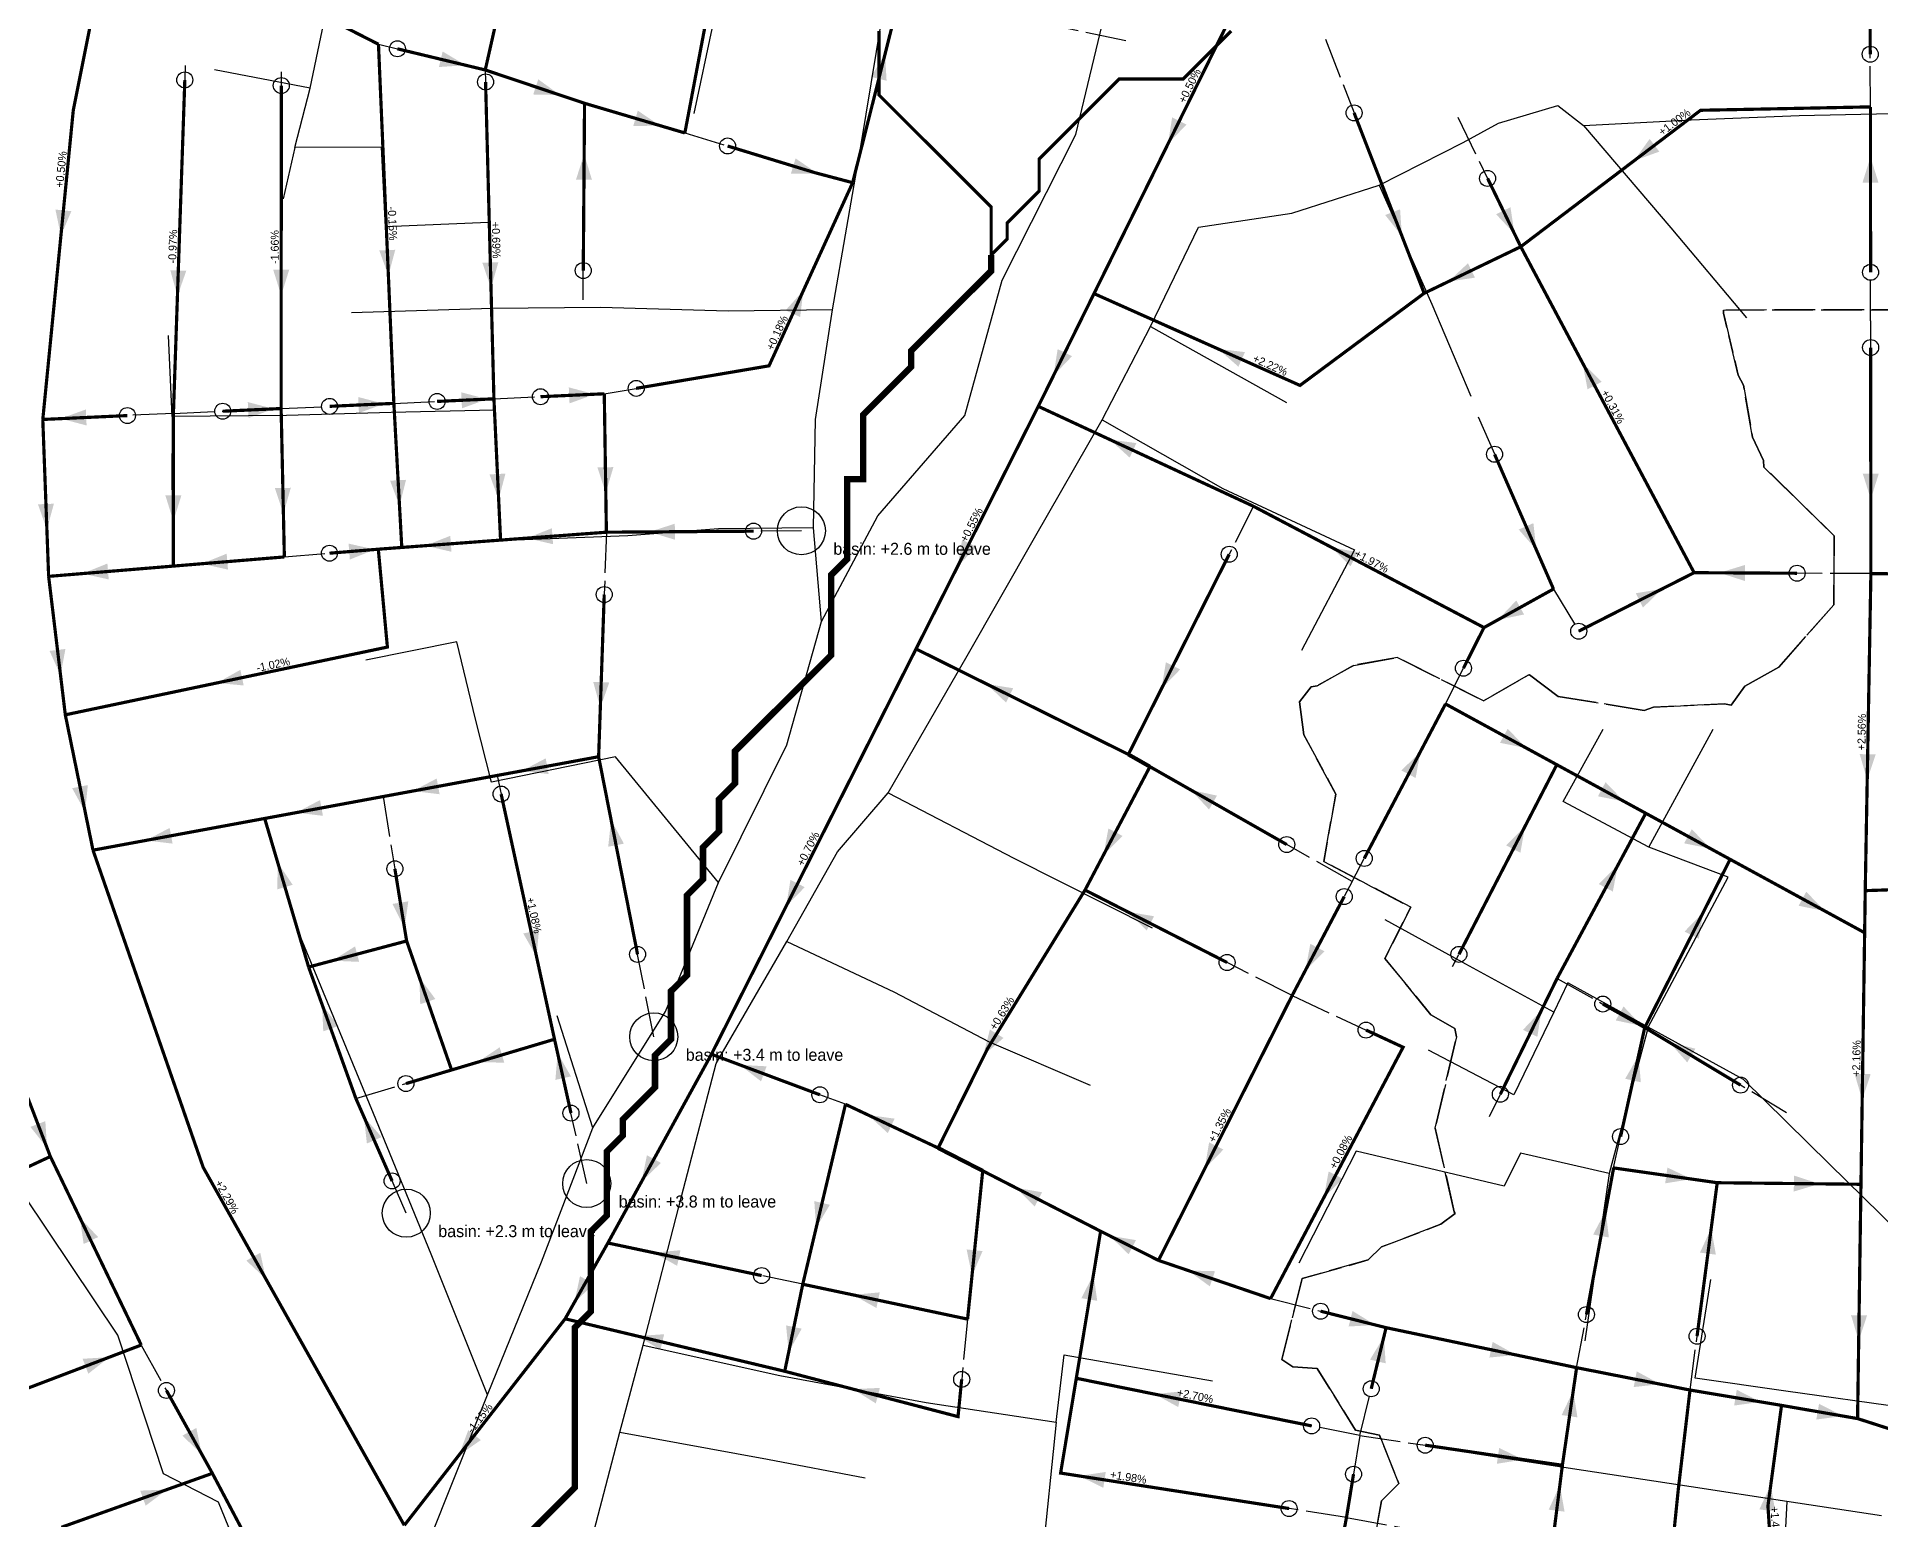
# Model space of a CAD drawing. Header units: metres. Extents: x 442821 to 452274, y 2561971 to 2571293.
# Drawn here: x 450241.4 to 450702.2, y 2568508.9 to 2568879.5 of the extents above; entities that cross this region are included whole.
import ezdxf
from ezdxf.enums import TextEntityAlignment as Align

# ---------------------------------------------------------------- set-up
doc = ezdxf.new("R2010")
doc.units = ezdxf.units.M
doc.header["$LTSCALE"] = 8
doc.linetypes.add('DASHDOT', pattern=[3.556, 2.54, -0.508, 0, -0.508])
doc.linetypes.add('DASHED', pattern=[1.524, 1.27, -0.254])
for name, color, linetype in [('A_ARROWS', 7, 'Continuous'), ('A_BASINS', 1, 'Continuous'), ('A_BUILT_2006', 252, 'Continuous'), ('A_CATCHMENTS', 7, 'Continuous'), ('A_DROPPED', 1, 'Continuous'), ('A_GRADIENT', 8, 'Continuous'), ('A_HEAD_GAP', 8, 'Continuous'), ('A_HEADS', 8, 'Continuous'), ('A_STREAMS', 5, 'Continuous')]:
    doc.layers.add(name, color=color, linetype=linetype)

msp = doc.modelspace()

# ---------------------------------------------------------------- linework, layer by layer
at = {"layer": 'A_ARROWS', "color": 1}
for points in [[(450348.63, 2568872.41), (450341.94, 2568871.96), (450342.87, 2568875.85)], [(450453.45, 2568875.23), (450453.83, 2568868.54), (450449.95, 2568869.52)], [(450372.2, 2568864.96), (450365.5, 2568865.1), (450366.77, 2568868.89)], [(450397.22, 2568857.31), (450390.51, 2568857.21), (450391.65, 2568861.05)], [(450524.16, 2568852.74), (450525.2, 2568859.36), (450528.79, 2568857.59)], [(450640.66, 2568848.53), (450644.55, 2568853.99), (450646.97, 2568850.81)], [(450378.24, 2568850.17), (450380.19, 2568843.76), (450376.19, 2568843.79)], [(450436.61, 2568845.34), (450429.91, 2568845.3), (450431.08, 2568849.12)], [(450699.75, 2568849.45), (450701.75, 2568843.06), (450697.75, 2568843.05)], [(450247.46, 2568829.76), (450246.09, 2568836.32), (450250.07, 2568835.93)], [(450582.63, 2568829.71), (450578.45, 2568834.96), (450582.18, 2568836.4)], [(450610.77, 2568830.28), (450606.17, 2568835.16), (450609.77, 2568836.91)], [(450329.31, 2568819.79), (450327.04, 2568826.1), (450331.03, 2568826.27)], [(450276.58, 2568814.7), (450274.8, 2568821.17), (450278.8, 2568821.03)], [(450302.52, 2568814.88), (450300.52, 2568821.28), (450304.52, 2568821.28)], [(450354.96, 2568816.7), (450352.79, 2568823.05), (450356.79, 2568823.15)], [(450594.25, 2568818.32), (450599.14, 2568822.9), (450600.88, 2568819.3)], [(450433.06, 2568816.12), (450432.22, 2568809.47), (450428.58, 2568811.13)], [(450495.55, 2568794.82), (450496.59, 2568801.44), (450500.18, 2568799.67)], [(450536.74, 2568801.47), (450543.4, 2568800.69), (450541.77, 2568797.03)], [(450627.79, 2568797.97), (450632.56, 2568793.26), (450629.03, 2568791.38)], [(450300.66, 2568786.49), (450294.36, 2568784.2), (450294.17, 2568788.2)], [(450328.25, 2568787.76), (450321.95, 2568785.47), (450321.77, 2568789.46)], [(450354.01, 2568788.93), (450347.7, 2568786.64), (450347.52, 2568790.64)], [(450380.89, 2568790.16), (450374.59, 2568787.87), (450374.4, 2568791.87)], [(450247.39, 2568784.06), (450253.7, 2568786.35), (450253.88, 2568782.35)], [(450509.63, 2568778.82), (450516.28, 2568777.94), (450514.59, 2568774.31)], [(450356.87, 2568763.82), (450354.58, 2568770.12), (450358.57, 2568770.31)], [(450383.65, 2568765.5), (450381.55, 2568771.87), (450385.55, 2568771.93)], [(450275.57, 2568758.45), (450273.57, 2568764.85), (450277.57, 2568764.85)], [(450303.07, 2568760.32), (450300.93, 2568766.67), (450304.93, 2568766.76)], [(450332.09, 2568762.26), (450329.74, 2568768.54), (450333.73, 2568768.76)], [(450243.95, 2568756.31), (450241.72, 2568762.64), (450245.71, 2568762.78)], [(450363.94, 2568754.18), (450370.17, 2568756.65), (450370.47, 2568752.66)], [(450394.51, 2568755.73), (450400.9, 2568757.78), (450400.93, 2568753.78)], [(450616.23, 2568751.27), (450611.83, 2568756.33), (450615.5, 2568757.93)], [(450325.9, 2568751.34), (450319.68, 2568748.82), (450319.36, 2568752.81)], [(450338.55, 2568752.29), (450344.78, 2568754.76), (450345.08, 2568750.77)], [(450471.62, 2568747.17), (450472.71, 2568753.78), (450476.28, 2568751.98)], [(450565.03, 2568751.88), (450571.62, 2568750.67), (450569.76, 2568747.13)], [(450252.87, 2568745.32), (450259.08, 2568747.83), (450259.41, 2568743.85)], [(450282.67, 2568747.77), (450288.89, 2568750.29), (450289.22, 2568746.31)], [(450661.97, 2568745.51), (450668.38, 2568747.47), (450668.35, 2568743.47)], [(450647.7, 2568741.5), (450642.89, 2568736.82), (450641.08, 2568740.39)], [(450606.6, 2568733.74), (450611.22, 2568738.59), (450613.16, 2568735.09)], [(450247.37, 2568719.88), (450244.62, 2568725.99), (450248.59, 2568726.47)], [(450522.55, 2568716.54), (450523.64, 2568723.16), (450527.22, 2568721.36)], [(450286.47, 2568717.98), (450292.32, 2568721.25), (450293.14, 2568717.34)], [(450382.29, 2568711.75), (450380.51, 2568718.22), (450384.51, 2568718.08)], [(450478.84, 2568717.71), (450485.46, 2568716.65), (450483.68, 2568713.07)], [(450362.7, 2568695.99), (450368.63, 2568699.12), (450369.36, 2568695.19)], [(450253.51, 2568685.77), (450250.27, 2568691.65), (450254.19, 2568692.45)], [(450335.45, 2568690.95), (450341.38, 2568694.08), (450342.11, 2568690.15)], [(450529.86, 2568691.23), (450536.41, 2568689.8), (450534.43, 2568686.33)], [(450306.3, 2568685.56), (450312.23, 2568688.69), (450312.95, 2568684.75)], [(450268.71, 2568678.6), (450274.64, 2568681.73), (450275.37, 2568677.8)], [(450384.98, 2568683.69), (450388.18, 2568677.79), (450384.25, 2568677.02)], [(450508.06, 2568674.99), (450509.27, 2568681.59), (450512.81, 2568679.72)], [(450301.65, 2568673.07), (450305.38, 2568667.5), (450301.55, 2568666.37)], [(450428.71, 2568662.1), (450429.81, 2568668.72), (450433.38, 2568666.92)], [(450333.34, 2568656.73), (450330.34, 2568662.73), (450334.29, 2568663.37)], [(450514.07, 2568660.77), (450520.68, 2568659.64), (450518.86, 2568656.08)], [(450366.35, 2568649.5), (450363.03, 2568655.33), (450366.94, 2568656.18)], [(450315.31, 2568648.53), (450320.98, 2568652.11), (450322, 2568648.24)], [(450558.53, 2568646.15), (450559.74, 2568652.75), (450563.28, 2568650.89)], [(450337.05, 2568644.34), (450341.05, 2568638.95), (450337.27, 2568637.64)], [(450312.74, 2568637.57), (450316.79, 2568632.22), (450313.03, 2568630.87)], [(450478, 2568624.81), (450479.65, 2568631.31), (450483.06, 2568629.22)], [(450351.57, 2568623.14), (450357.13, 2568626.89), (450358.27, 2568623.05)], [(450371.61, 2568625.41), (450374.95, 2568619.6), (450371.05, 2568618.73)], [(450417.15, 2568622.49), (450423.85, 2568622.12), (450422.45, 2568618.37)], [(450244, 2568601.72), (450239.84, 2568606.98), (450243.57, 2568608.41)], [(450323.2, 2568609.49), (450327.61, 2568604.43), (450323.94, 2568602.82)], [(450449.2, 2568609.96), (450455.84, 2568609.04), (450454.14, 2568605.42)], [(450392.6, 2568593.32), (450393.93, 2568599.89), (450397.43, 2568597.97)], [(450533.34, 2568596.5), (450534.44, 2568603.12), (450538.01, 2568601.31)], [(450563.1, 2568589.26), (450564.32, 2568595.85), (450567.85, 2568593.99)], [(450486.09, 2568591.77), (450492.7, 2568590.64), (450490.87, 2568587.08)], [(450436.23, 2568581.74), (450435.76, 2568588.43), (450439.65, 2568587.5)], [(450252.17, 2568584.32), (450256.75, 2568579.43), (450253.15, 2568577.69)], [(450395.63, 2568575.52), (450402.31, 2568576.15), (450401.48, 2568572.24)], [(450475.18, 2568569.77), (450473.84, 2568576.34), (450477.82, 2568575.93)], [(450509.54, 2568579.78), (450516.15, 2568578.68), (450514.35, 2568575.11)], [(450298.69, 2568568.95), (450293.81, 2568573.55), (450297.3, 2568575.51)], [(450529.21, 2568571.07), (450535.91, 2568570.9), (450534.62, 2568567.11)], [(450375.8, 2568563.09), (450377.2, 2568569.65), (450380.68, 2568567.69)], [(450505.55, 2568570.13), (450506.48, 2568563.49), (450502.53, 2568564.15)], [(450445.45, 2568564.98), (450452.12, 2568565.61), (450451.29, 2568561.7)], [(450429.36, 2568550.67), (450428.71, 2568557.34), (450432.62, 2568556.53)], [(450391.55, 2568554.68), (450398.24, 2568555.14), (450397.31, 2568551.25)], [(450259.58, 2568549.41), (450254.31, 2568545.27), (450252.89, 2568549)], [(450445.45, 2568541.41), (450452.15, 2568541.72), (450451.14, 2568537.85)], [(450520.86, 2568540.16), (450527.53, 2568540.85), (450526.73, 2568536.93)], [(450282.67, 2568525.15), (450277.81, 2568529.78), (450281.31, 2568531.71)], [(450346.91, 2568524.86), (450349.27, 2568531.14), (450352.42, 2568528.68)], [(450501.98, 2568519.71), (450508.61, 2568520.7), (450508, 2568516.75)], [(450273.99, 2568516.31), (450268.64, 2568512.27), (450267.29, 2568516.04)]]:
    msp.add_solid(points, dxfattribs=at)
at = {"layer": 'A_ARROWS', "color": 2}
for points in [[(450699.83, 2568763.92), (450697.82, 2568770.31), (450701.82, 2568770.32)], [(450613.73, 2568701.69), (450607.16, 2568703), (450609.07, 2568706.51)], [(450587.27, 2568700.81), (450586.06, 2568694.22), (450582.52, 2568696.08)], [(450698.93, 2568693.74), (450697.05, 2568700.18), (450701.05, 2568700.11)], [(450638.2, 2568688.33), (450631.63, 2568689.64), (450633.54, 2568693.15)], [(450613.4, 2568682.12), (450612.25, 2568675.51), (450608.69, 2568677.35)], [(450659.75, 2568676.56), (450653.17, 2568677.87), (450655.09, 2568681.39)], [(450636.61, 2568672.4), (450635.35, 2568665.82), (450631.82, 2568667.71)], [(450688.36, 2568660.94), (450681.78, 2568662.26), (450683.7, 2568665.77)], [(450657.95, 2568660.62), (450656.84, 2568654.01), (450653.27, 2568655.82)], [(450617.51, 2568636.12), (450616.49, 2568629.5), (450612.9, 2568631.25)], [(450642.63, 2568632.22), (450636.07, 2568633.6), (450638.03, 2568637.09)], [(450649.49, 2568628.12), (450656, 2568626.54), (450653.94, 2568623.11)], [(450641.78, 2568624.82), (450642.35, 2568618.14), (450638.44, 2568619.01)], [(450697.68, 2568613.78), (450695.78, 2568620.21), (450699.78, 2568620.16)], [(450655.04, 2568593.94), (450648.43, 2568592.86), (450648.99, 2568596.82)], [(450687, 2568592.74), (450680.58, 2568590.81), (450680.62, 2568594.81)], [(450633.56, 2568585.99), (450634.36, 2568579.33), (450630.43, 2568580.06)], [(450659.95, 2568581.64), (450661.1, 2568575.03), (450657.13, 2568575.55)], [(450576.01, 2568557.45), (450569.32, 2568557.07), (450570.29, 2568560.95)], [(450696.8, 2568553.48), (450694.9, 2568559.91), (450698.9, 2568559.85)], [(450578.14, 2568554.55), (450578.57, 2568547.86), (450574.68, 2568548.8)], [(450611.17, 2568549.96), (450604.49, 2568549.31), (450605.31, 2568553.23)], [(450647.23, 2568542.65), (450640.56, 2568541.93), (450641.33, 2568545.85)], [(450625.45, 2568540.98), (450626.51, 2568534.35), (450622.55, 2568534.93)], [(450672.31, 2568538.22), (450665.67, 2568537.31), (450666.33, 2568541.25)], [(450692.86, 2568534.69), (450686.21, 2568533.81), (450686.9, 2568537.75)], [(450612.98, 2568523.8), (450606.36, 2568522.75), (450606.94, 2568526.71)], [(450622.11, 2568517.38), (450623.29, 2568510.78), (450619.32, 2568511.28)], [(450674.82, 2568517.43), (450675.95, 2568510.82), (450671.98, 2568511.36)]]:
    msp.add_solid(points, dxfattribs=at)
at = {"layer": 'A_BASINS', "color": 1}
for centre in [(450432.53, 2568756.01), (450395.64, 2568629.5), (450378.87, 2568592.82), (450333.78, 2568585.41)]:
    msp.add_circle(centre, 6, dxfattribs=at)
at = {"layer": 'A_BUILT_2006', "color": 252}
for points in [[(450309.76, 2568866.72), (450317.74, 2568905)], [(450447.5, 2568852.59), (450453.78, 2568891.06)], [(450501.11, 2568855.07), (450508.75, 2568886.68)], [(450410.44, 2568882.66), (450405.68, 2568860.34)], [(450309.76, 2568866.72), (450285.87, 2568871.26)], [(450305.94, 2568851.87), (450309.76, 2568866.72)], [(450606.75, 2568857.9), (450621.61, 2568862.36), (450628.05, 2568857.36)], [(450597.91, 2568853.13), (450606.75, 2568857.9)], [(450628.05, 2568857.36), (450654.93, 2568858.74)], [(450628.05, 2568857.36), (450649.81, 2568831.78)], [(450654.93, 2568858.74), (450681.92, 2568859.88)], [(450681.92, 2568859.88), (450705.11, 2568860.34)], [(450440.35, 2568811.24), (450447.5, 2568852.59)], [(450482.69, 2568818.71), (450501.11, 2568855.07)], [(450576.97, 2568842.45), (450597.91, 2568853.13)], [(450305.94, 2568851.87), (450303.05, 2568839.02)], [(450327.59, 2568851.89), (450305.94, 2568851.87)], [(450328.58, 2568832.02), (450327.59, 2568851.89)], [(450555.12, 2568835.39), (450576.97, 2568842.45)], [(450576.97, 2568842.45), (450590.11, 2568812.65)], [(450531.83, 2568831.96), (450555.12, 2568835.39)], [(450354.36, 2568833.07), (450328.58, 2568832.02)], [(450355.29, 2568811.59), (450354.36, 2568833.07)], [(450519.82, 2568807.09), (450531.83, 2568831.96)], [(450649.81, 2568831.78), (450668.79, 2568809.24)], [(450473.4, 2568784.82), (450482.69, 2568818.71)], [(450355.29, 2568811.59), (450320.09, 2568810.54)], [(450382.29, 2568811.86), (450355.29, 2568811.59)], [(450355.29, 2568811.59), (450355.74, 2568786.14)], [(450414.22, 2568810.93), (450382.29, 2568811.86)], [(450440.35, 2568811.24), (450414.22, 2568810.93)], [(450436.03, 2568783.83), (450440.35, 2568811.24)], [(450590.11, 2568812.65), (450599.9, 2568789.68)], [(450507.74, 2568783.77), (450519.82, 2568807.09)], [(450519.82, 2568807.09), (450553.76, 2568788.1)], [(450275.23, 2568784.56), (450274.35, 2568804.83)], [(450275.23, 2568784.56), (450275.2, 2568766.28)], [(450303.85, 2568784.87), (450275.23, 2568784.56)], [(450330.04, 2568785.61), (450303.85, 2568784.87)], [(450355.74, 2568786.14), (450330.04, 2568785.61)], [(450435.6, 2568756.73), (450436.03, 2568783.83)], [(450451.62, 2568759.79), (450473.4, 2568784.82)], [(450490.84, 2568754.27), (450507.74, 2568783.77)], [(450507.74, 2568783.77), (450537.84, 2568766.59)], [(450537.84, 2568766.59), (450570.8, 2568751.22)], [(450411.79, 2568756.47), (450389.13, 2568754.72)], [(450435.6, 2568756.73), (450411.79, 2568756.47)], [(450437.6, 2568733.36), (450435.6, 2568756.73)], [(450437.6, 2568733.36), (450451.62, 2568759.79)], [(450389.13, 2568754.72), (450356.82, 2568753.52)], [(450473.94, 2568724.76), (450490.84, 2568754.27)], [(450570.8, 2568751.22), (450557.53, 2568726.08)], [(450428.92, 2568702.51), (450437.6, 2568733.36)], [(450346.4, 2568728.28), (450323.66, 2568723.66)], [(450351.08, 2568708.92), (450346.4, 2568728.28)], [(450454.24, 2568690.52), (450473.94, 2568724.76)], [(450355.08, 2568693.17), (450351.08, 2568708.92)], [(450622.92, 2568688.35), (450632.96, 2568706.45)], [(450644.38, 2568676.89), (450660.41, 2568706.39)], [(450411.78, 2568668.07), (450428.92, 2568702.51)], [(450386.04, 2568699.53), (450355.08, 2568693.17)], [(450411.78, 2568668.07), (450386.04, 2568699.53)], [(450441.55, 2568675.71), (450454.24, 2568690.52)], [(450454.24, 2568690.52), (450485.66, 2568674.19)], [(450644.38, 2568676.89), (450622.92, 2568688.35)], [(450428.86, 2568653.34), (450441.55, 2568675.71)], [(450485.66, 2568674.19), (450520.23, 2568656.77)], [(450664.18, 2568669.42), (450644.38, 2568676.89)], [(450398.57, 2568635.87), (450411.78, 2568668.07)], [(450644.19, 2568631.95), (450664.18, 2568669.42)], [(450598.65, 2568647.69), (450578.47, 2568658.73)], [(450325.62, 2568610.32), (450307.31, 2568654.48)], [(450411.24, 2568622.83), (450428.86, 2568653.34)], [(450428.86, 2568653.34), (450455.61, 2568640.72)], [(450620.59, 2568635.7), (450598.65, 2568647.69)], [(450455.61, 2568640.72), (450479.48, 2568628.23)], [(450624.11, 2568643), (450620.59, 2568635.7)], [(450644.19, 2568631.95), (450624.11, 2568643)], [(450380.37, 2568606.76), (450398.57, 2568635.87)], [(450620.59, 2568635.7), (450610.58, 2568615)], [(450380.37, 2568606.76), (450371.51, 2568634.78)], [(450644.19, 2568631.95), (450634.44, 2568595.3)], [(450667.99, 2568618.82), (450644.19, 2568631.95)], [(450479.48, 2568628.23), (450504.73, 2568617.4)], [(450402.55, 2568589.54), (450411.24, 2568622.83)], [(450610.58, 2568615), (450589.32, 2568626.12)], [(450689.46, 2568597.75), (450667.99, 2568618.82)], [(450339.97, 2568575.13), (450325.62, 2568610.32)], [(450367.58, 2568573.25), (450380.37, 2568606.76)], [(450571.2, 2568600.88), (450556.84, 2568572.87)], [(450608.21, 2568592.17), (450571.2, 2568600.88)], [(450612.26, 2568600.37), (450608.21, 2568592.17)], [(450634.44, 2568595.3), (450612.26, 2568600.37)], [(450634.44, 2568595.3), (450628.32, 2568553.49)], [(450710.92, 2568576.67), (450689.46, 2568597.75)], [(450261.67, 2568554.91), (450238.35, 2568589.75)], [(450393.02, 2568552.39), (450402.55, 2568589.54)], [(450354.08, 2568540.01), (450339.97, 2568575.13)], [(450354.08, 2568540.01), (450367.58, 2568573.25)], [(450655.89, 2568544.12), (450659.88, 2568568.84)], [(450273.14, 2568520.27), (450261.67, 2568554.91)], [(450387.17, 2568530.63), (450393.02, 2568552.39)], [(450393.02, 2568552.39), (450427.11, 2568544.81)], [(450496.21, 2568533.14), (450498.23, 2568550)], [(450498.23, 2568550), (450535.31, 2568543.46)], [(450427.11, 2568544.81), (450463.71, 2568538.03)], [(450678.6, 2568540.93), (450655.89, 2568544.12)], [(450338.73, 2568501.56), (450354.08, 2568540.01)], [(450708.31, 2568536.75), (450678.6, 2568540.93)], [(450463.71, 2568538.03), (450496.21, 2568533.14)], [(450377.76, 2568494.54), (450387.17, 2568530.63)], [(450387.17, 2568530.63), (450424.05, 2568523.92)], [(450496.21, 2568533.14), (450492.64, 2568498.16)], [(450625.29, 2568521.52), (450600.94, 2568525.24)], [(450424.05, 2568523.92), (450448.49, 2568519.22)], [(450654.95, 2568516.98), (450625.29, 2568521.52)], [(450286.87, 2568513.19), (450273.14, 2568520.27)], [(450678.84, 2568513.35), (450654.95, 2568516.98)], [(450294.29, 2568495.02), (450286.87, 2568513.19)], [(450678.84, 2568513.35), (450677.71, 2568490.52)], [(450702.5, 2568509.7), (450678.84, 2568513.35)]]:
    msp.add_lwpolyline(points, dxfattribs=at)
at = {"layer": 'A_CATCHMENTS', "color": 2, "linetype": 'DASHED'}
msp.add_lwpolyline([(450574.38, 2568496.3), (450577.52, 2568513.46), (450581.89, 2568517.85), (450577, 2568529.94), (450571.06, 2568531.17), (450561.49, 2568546.54), (450555.41, 2568547.01), (450552.63, 2568548.85), (450557.72, 2568569.06), (450574.24, 2568573.7), (450577.56, 2568576.97), (450592.39, 2568582.62), (450595.97, 2568585.31), (450595.73, 2568585.76), (450590.93, 2568606.67), (450596.31, 2568629.48), (450595.82, 2568631.54), (450589.86, 2568635.03), (450578.4, 2568649.1), (450584.85, 2568661.9), (450563.09, 2568673.34), (450566.11, 2568690.16), (450558.15, 2568705.01), (450557.07, 2568713.23), (450559.96, 2568717.01), (450561.45, 2568717.26), (450570.58, 2568722.37), (450581.56, 2568724.34), (450603.01, 2568713.54), (450614.16, 2568719.9), (450614.54, 2568719.96), (450621.65, 2568714.62), (450643.19, 2568711.09), (450645.51, 2568711.95), (450663.25, 2568712.73), (450664.9, 2568712.4), (450668.38, 2568717.15), (450676.86, 2568721.92), (450690.58, 2568737.54), (450690.68, 2568754.72), (450673.13, 2568771.96), (450672.97, 2568773.55), (450670.24, 2568779.43), (450667.97, 2568792.39), (450666.69, 2568794.96), (450663.03, 2568810.44), (450663.01, 2568811.21), (450734.71, 2568811.27)], dxfattribs=at)
at = {"layer": 'A_CATCHMENTS', "color": 1, "linetype": 'DASHED'}
msp.add_lwpolyline([(450734.71, 2568811.27), (450663.01, 2568811.21), (450663.03, 2568810.44), (450666.69, 2568794.96), (450667.97, 2568792.39), (450670.24, 2568779.43), (450672.97, 2568773.55), (450673.13, 2568771.96), (450690.68, 2568754.72), (450690.58, 2568737.54), (450676.86, 2568721.92), (450668.38, 2568717.15), (450664.9, 2568712.4), (450663.25, 2568712.73), (450645.51, 2568711.95), (450643.19, 2568711.09), (450621.65, 2568714.62), (450614.54, 2568719.96), (450614.16, 2568719.9), (450603.01, 2568713.54), (450581.56, 2568724.34), (450570.58, 2568722.37), (450561.45, 2568717.26), (450559.96, 2568717.01), (450557.07, 2568713.23), (450558.15, 2568705.01), (450566.11, 2568690.16), (450563.09, 2568673.34), (450584.85, 2568661.9), (450578.4, 2568649.1), (450589.86, 2568635.03), (450595.82, 2568631.54), (450596.31, 2568629.48), (450590.93, 2568606.67), (450595.73, 2568585.76), (450595.97, 2568585.31), (450592.39, 2568582.62), (450577.56, 2568576.97), (450574.24, 2568573.7), (450557.72, 2568569.06), (450552.63, 2568548.85), (450555.41, 2568547.01), (450561.49, 2568546.54), (450571.06, 2568531.17), (450577, 2568529.94), (450581.89, 2568517.85), (450577.52, 2568513.46), (450574.38, 2568496.3)], dxfattribs=at)
at = {"layer": 'A_DROPPED', "color": 1, "const_width": 1}
for points in [[(450519.65, 2568697.04), (450514.27, 2568700.1)], [(450477.86, 2568595.99), (450466.72, 2568601.7)]]:
    msp.add_lwpolyline(points, dxfattribs=at)
at = {"layer": 'A_HEAD_GAP', "color": 8, "linetype": 'DASHED'}
for points in [[(450513.62, 2568878.51), (450493.19, 2568882.75)], [(450326.83, 2568877.66), (450331.56, 2568876.52)], [(450563.52, 2568878.93), (450570.68, 2568860.5)], [(450699.74, 2568862), (450699.69, 2568875.16)], [(450278.55, 2568872.35), (450278.43, 2568868.73)], [(450302.55, 2568870.75), (450302.55, 2568867.34)], [(450353.52, 2568871.23), (450353.6, 2568868.23)], [(450596.62, 2568859.43), (450604.05, 2568844.12)], [(450403.41, 2568855.48), (450414.09, 2568852.22)], [(450377.96, 2568813.78), (450378.02, 2568821.08)], [(450699.79, 2568808.51), (450699.78, 2568820.64)], [(450699.79, 2568808.51), (450699.79, 2568801.84)], [(450330.68, 2568787.87), (450341.49, 2568788.36)], [(450355.69, 2568789.01), (450367.33, 2568789.54)], [(450383.27, 2568790.27), (450391.25, 2568791.63)], [(450275.58, 2568785.35), (450264.08, 2568784.82)], [(450275.58, 2568785.35), (450287.9, 2568785.91)], [(450302.5, 2568786.58), (450314.62, 2568787.13)], [(450601.68, 2568784.54), (450605.79, 2568775.14)], [(450545.52, 2568762.15), (450539.47, 2568750.14)], [(450383.8, 2568755.66), (450383.26, 2568740.08)], [(450432.53, 2568756.01), (450420.58, 2568755.92)], [(450303.31, 2568749.48), (450314.59, 2568750.41)], [(450699.85, 2568745.3), (450681.41, 2568745.4)], [(450620.52, 2568741.46), (450626.82, 2568730.91)], [(450593.53, 2568712.72), (450598.02, 2568721.65)], [(450356.48, 2568694.84), (450357.49, 2568690.2)], [(450327.99, 2568689.57), (450330.93, 2568671.51)], [(450570.17, 2568668.29), (450553.85, 2568677.57)], [(450570.17, 2568668.29), (450573.22, 2568674.1)], [(450570.17, 2568668.29), (450568.21, 2568664.56)], [(450395.64, 2568629.5), (450391.59, 2568650.11)], [(450595.31, 2568647.05), (450596.89, 2568650.12)], [(450555.18, 2568639.79), (450538.93, 2568648.08)], [(450621.43, 2568644.12), (450632.85, 2568637.7)], [(450555.18, 2568639.79), (450573.67, 2568631.19)], [(450321.19, 2568614.07), (450333.69, 2568617.8)], [(450678.79, 2568610.5), (450667.28, 2568617.42)], [(450443.56, 2568612.62), (450437.16, 2568615.01)], [(450604.52, 2568609.59), (450607.24, 2568615.15)], [(450378.87, 2568592.82), (450374.95, 2568610.42)], [(450635.55, 2568596.72), (450637.29, 2568604.56)], [(450333.78, 2568585.41), (450330.24, 2568593.46)], [(450432.88, 2568567.64), (450422.6, 2568569.81)], [(450549.81, 2568564.05), (450562.31, 2568560.9)], [(450474.07, 2568558.92), (450472.6, 2568543.86)], [(450626.3, 2568546.78), (450628.76, 2568560.06)], [(450654.64, 2568541.19), (450656.4, 2568554.64)], [(450267.54, 2568552.44), (450273.84, 2568541.08)], [(450572.11, 2568529.79), (450574.96, 2568541.49)], [(450572.11, 2568529.79), (450560.07, 2568532.22)], [(450572.11, 2568529.79), (450570.54, 2568520.15)], [(450572.11, 2568529.79), (450588.45, 2568527.4)], [(450568.78, 2568509.34), (450554.44, 2568511.56)], [(450568.78, 2568509.34), (450584.24, 2568506.5)]]:
    msp.add_lwpolyline(points, dxfattribs=at)
at = {"layer": 'A_HEADS', "color": 1}
for centre in [(450331.56, 2568876.52), (450699.69, 2568875.16), (450278.43, 2568868.73), (450302.55, 2568867.34), (450353.6, 2568868.23), (450570.68, 2568860.5), (450414.09, 2568852.22), (450604.05, 2568844.12), (450378.02, 2568821.08), (450699.78, 2568820.64), (450391.25, 2568791.63), (450287.9, 2568785.91), (450314.62, 2568787.13), (450341.49, 2568788.36), (450367.33, 2568789.54), (450264.08, 2568784.82), (450605.79, 2568775.14), (450420.58, 2568755.92), (450314.59, 2568750.41), (450539.47, 2568750.14), (450681.41, 2568745.4), (450383.26, 2568740.08), (450626.82, 2568730.91), (450598.02, 2568721.65), (450357.49, 2568690.2), (450553.85, 2568677.57), (450330.93, 2568671.51), (450568.21, 2568664.56), (450391.59, 2568650.11), (450538.93, 2568648.08), (450573.67, 2568631.19), (450333.69, 2568617.8), (450437.16, 2568615.01), (450374.95, 2568610.42), (450330.24, 2568593.46), (450422.6, 2568569.81), (450472.6, 2568543.86), (450273.84, 2568541.08), (450560.07, 2568532.22), (450570.54, 2568520.15), (450554.44, 2568511.56)]:
    msp.add_circle(centre, 2, dxfattribs=at)
at = {"layer": 'A_HEADS', "color": 2}
for centre in [(450699.79, 2568801.84), (450573.22, 2568674.1), (450596.89, 2568650.12), (450632.85, 2568637.7), (450607.24, 2568615.15), (450667.28, 2568617.42), (450637.29, 2568604.56), (450562.31, 2568560.9), (450628.76, 2568560.06), (450656.4, 2568554.64), (450574.96, 2568541.49), (450588.45, 2568527.4)]:
    msp.add_circle(centre, 2, dxfattribs=at)
at = {"layer": 'A_SECONDARY_MAIN', "color": 1, "linetype": 'DASHED', "const_width": 0.8}
for points in [[(450556.32, 2568917.83), (450505.68, 2568815.32)], [(450403.41, 2568855.48), (450412.01, 2568901.03)], [(450655.67, 2568745.54), (450612.34, 2568827.04)], [(450355.69, 2568789.01), (450357.35, 2568753.69)], [(450302.5, 2568786.58), (450303.31, 2568749.48)], [(450275.56, 2568747.19), (450244.39, 2568744.62)], [(450620.52, 2568741.46), (450603.14, 2568731.82)], [(450244.82, 2568599.57), (450201.8, 2568579.56)], [(450384.17, 2568577.95), (450373.49, 2568559)], [(450570.54, 2568520.15), (450568.78, 2568509.34)], [(450568.78, 2568509.34), (450564.41, 2568486.2)]]:
    msp.add_lwpolyline(points, dxfattribs=at)
at = {"layer": 'A_SECONDARY_MAIN', "color": 1, "const_width": 0.8}
for points in [[(450259.88, 2568907.87), (450250.55, 2568861.13), (450242.93, 2568783.85)], [(450309.64, 2568897.47), (450313.64, 2568884.38), (450326.83, 2568877.66)], [(450353.52, 2568871.23), (450378.34, 2568862.9)], [(450378.34, 2568862.9), (450403.41, 2568855.48)], [(450699.74, 2568862), (450676.05, 2568861.52), (450657.29, 2568861.15), (450612.34, 2568827.04)], [(450612.34, 2568827.04), (450588.19, 2568815.4)], [(450505.68, 2568815.32), (450491.75, 2568787.13)], [(450588.19, 2568815.4), (450557.16, 2568792.36), (450505.68, 2568815.32)], [(450383.27, 2568790.27), (450383.8, 2568755.66)], [(450242.93, 2568783.85), (450244.39, 2568744.62)], [(450275.58, 2568785.35), (450275.56, 2568747.19)], [(450491.75, 2568787.13), (450461.19, 2568726.48)], [(450545.52, 2568762.15), (450491.75, 2568787.13)], [(450603.14, 2568731.82), (450545.52, 2568762.15)], [(450244.39, 2568744.62), (450248.56, 2568710)], [(450461.19, 2568726.48), (450425.64, 2568656.02), (450410.06, 2568625.14)], [(450514.27, 2568700.1), (450461.19, 2568726.48)], [(450248.56, 2568710), (450255.48, 2568676.16)], [(450519.65, 2568697.04), (450503.43, 2568666.19)], [(450255.48, 2568676.16), (450283.03, 2568596.84), (450333.29, 2568507.36)], [(450503.43, 2568666.19), (450479.08, 2568626.57), (450466.72, 2568601.7)], [(450568.21, 2568664.56), (450555.18, 2568639.79)], [(450555.18, 2568639.79), (450521.79, 2568573.6)], [(450410.06, 2568625.14), (450384.17, 2568577.95)], [(450443.56, 2568612.62), (450432.88, 2568567.64)], [(450466.72, 2568601.7), (450443.56, 2568612.62)], [(450477.86, 2568595.99), (450474.07, 2568558.92)], [(450507.33, 2568580.89), (450477.86, 2568595.99)], [(450521.79, 2568573.6), (450507.33, 2568580.89)], [(450549.81, 2568564.05), (450521.79, 2568573.6)], [(450432.88, 2568567.64), (450428.37, 2568545.88)], [(450474.07, 2568558.92), (450432.88, 2568567.64)], [(450428.37, 2568545.88), (450373.49, 2568559)], [(450285.32, 2568520.36), (450303.18, 2568486.55)]]:
    msp.add_lwpolyline(points, dxfattribs=at)
at = {"layer": 'A_SECONDARY_MAIN', "color": 1, "linetype": 'DASHDOT', "const_width": 0.8}
for points in [[(450445.35, 2568843.05), (450457.23, 2568890.22)], [(450326.83, 2568877.66), (450330.68, 2568787.87)], [(450278.43, 2568868.73), (450275.58, 2568785.35)], [(450302.55, 2568867.34), (450302.5, 2568786.58)], [(450378.02, 2568821.08), (450378.34, 2568862.9)], [(450570.68, 2568860.5), (450588.19, 2568815.4)], [(450604.05, 2568844.12), (450612.34, 2568827.04)], [(450330.68, 2568787.87), (450332.66, 2568751.85)], [(450605.79, 2568775.14), (450620.52, 2568741.46)], [(450383.8, 2568755.66), (450357.35, 2568753.69)], [(450420.58, 2568755.92), (450383.8, 2568755.66)], [(450326.79, 2568751.41), (450329.06, 2568726.94), (450248.56, 2568710)], [(450332.66, 2568751.85), (450326.79, 2568751.41)], [(450357.35, 2568753.69), (450332.66, 2568751.85)], [(450303.31, 2568749.48), (450275.56, 2568747.19)], [(450381.86, 2568699.53), (450356.48, 2568694.84)], [(450391.59, 2568650.11), (450381.86, 2568699.53)], [(450356.48, 2568694.84), (450327.99, 2568689.57)], [(450327.99, 2568689.57), (450298.39, 2568684.09)], [(450298.39, 2568684.09), (450255.48, 2568676.16)], [(450309.37, 2568646.95), (450298.39, 2568684.09)], [(450333.87, 2568653.46), (450309.37, 2568646.95)], [(450345.11, 2568621.21), (450333.87, 2568653.46)], [(450321.19, 2568614.07), (450309.37, 2568646.95)], [(450370.83, 2568628.89), (450345.11, 2568621.21)], [(450374.95, 2568610.42), (450370.83, 2568628.89)], [(450330.24, 2568593.46), (450321.19, 2568614.07)], [(450267.54, 2568552.44), (450244.82, 2568599.57)], [(450501.25, 2568544.13), (450507.33, 2568580.89)], [(450373.49, 2568559), (450333.29, 2568507.36)]]:
    msp.add_lwpolyline(points, dxfattribs=at)
at = {"layer": 'A_SECONDARY_MAIN', "color": 2, "const_width": 0.8}
for points in [[(450699.79, 2568801.84), (450699.85, 2568745.3)], [(450699.85, 2568745.3), (450698.44, 2568666.04)], [(450593.53, 2568712.72), (450621.35, 2568697.53)], [(450596.89, 2568650.12), (450621.35, 2568697.53)], [(450621.35, 2568697.53), (450643.58, 2568685.39)], [(450621.43, 2568644.12), (450643.58, 2568685.39)], [(450643.58, 2568685.39), (450664.67, 2568673.87)], [(450643.33, 2568631.82), (450664.67, 2568673.87)], [(450757.71, 2568668.12), (450698.44, 2568666.04)], [(450698.44, 2568666.04), (450698.29, 2568655.52)], [(450698.29, 2568655.52), (450697.37, 2568592.63)], [(450607.24, 2568615.15), (450621.43, 2568644.12)], [(450635.55, 2568596.72), (450661.44, 2568593.02)], [(450661.44, 2568593.02), (450697.37, 2568592.63)], [(450578.68, 2568556.78), (450626.3, 2568546.78)], [(450626.3, 2568546.78), (450654.64, 2568541.19)], [(450616.92, 2568476.4), (450647.1, 2568471.49), (450649.48, 2568494.47), (450651.71, 2568516.32), (450654.64, 2568541.19)], [(450654.64, 2568541.19), (450677.52, 2568537.35)], [(450674.15, 2568477.44), (450675.49, 2568491.02), (450674.12, 2568512.22), (450677.52, 2568537.35)], [(450677.52, 2568537.35), (450696.52, 2568534.05)], [(450696.52, 2568534.05), (450747.59, 2568517.6)]]:
    msp.add_lwpolyline(points, dxfattribs=at)
at = {"layer": 'A_SECONDARY_MAIN', "color": 2, "linetype": 'DASHED', "const_width": 0.8}
for points in [[(450664.67, 2568673.87), (450698.29, 2568655.52)], [(450697.37, 2568592.63), (450696.52, 2568534.05)], [(450619.91, 2568499.96), (450622.74, 2568522.37)]]:
    msp.add_lwpolyline(points, dxfattribs=at)
at = {"layer": 'A_SECONDARY_MAIN', "color": 2, "linetype": 'DASHDOT', "const_width": 0.8}
for points in [[(450667.28, 2568617.42), (450643.33, 2568631.82)], [(450622.74, 2568522.37), (450626.3, 2568546.78)]]:
    msp.add_lwpolyline(points, dxfattribs=at)
at = {"layer": 'A_SECONDARY_MAIN_BRANCH', "color": 1, "const_width": 0.8}
for points in [[(450362.11, 2568909.34), (450353.52, 2568871.23)], [(450699.69, 2568875.16), (450699.61, 2568898.86)], [(450331.56, 2568876.52), (450353.52, 2568871.23)], [(450353.6, 2568868.23), (450355.69, 2568789.01)], [(450699.78, 2568820.64), (450699.74, 2568862)], [(450414.09, 2568852.22), (450435.95, 2568845.54), (450445.35, 2568843.05)], [(450314.62, 2568787.13), (450330.68, 2568787.87)], [(450341.49, 2568788.36), (450355.69, 2568789.01)], [(450367.33, 2568789.54), (450383.27, 2568790.27)], [(450264.08, 2568784.82), (450242.93, 2568783.85)], [(450287.9, 2568785.91), (450302.5, 2568786.58)], [(450314.59, 2568750.41), (450326.79, 2568751.41)], [(450626.82, 2568730.91), (450655.67, 2568745.54)], [(450681.41, 2568745.4), (450655.67, 2568745.54)], [(450383.26, 2568740.08), (450381.86, 2568699.53)], [(450598.02, 2568721.65), (450603.14, 2568731.82)], [(450553.85, 2568677.57), (450519.65, 2568697.04)], [(450357.49, 2568690.2), (450370.83, 2568628.89)], [(450330.93, 2568671.51), (450333.87, 2568653.46)], [(450538.93, 2568648.08), (450503.43, 2568666.19)], [(450437.16, 2568615.01), (450410.06, 2568625.14)], [(450333.69, 2568617.8), (450345.11, 2568621.21)], [(450239.18, 2568614.27), (450244.82, 2568599.57)], [(450422.6, 2568569.81), (450384.17, 2568577.95)], [(450238.29, 2568541.31), (450267.54, 2568552.44)], [(450472.6, 2568543.86), (450471.69, 2568534.54), (450428.37, 2568545.88)], [(450554.44, 2568511.56), (450497.33, 2568520.43), (450501.25, 2568544.13)], [(450560.07, 2568532.22), (450501.25, 2568544.13)], [(450273.84, 2568541.08), (450285.32, 2568520.36)], [(450247.59, 2568506.88), (450285.32, 2568520.36)]]:
    msp.add_lwpolyline(points, dxfattribs=at)
at = {"layer": 'A_SECONDARY_MAIN_BRANCH', "color": 1, "linetype": 'DASHED', "const_width": 0.8}
for points in [[(450391.25, 2568791.63), (450424.45, 2568797.26), (450445.35, 2568843.05)], [(450539.47, 2568750.14), (450514.27, 2568700.1)], [(450573.67, 2568631.19), (450582.93, 2568626.89), (450549.81, 2568564.05)]]:
    msp.add_lwpolyline(points, dxfattribs=at)
at = {"layer": 'A_SECONDARY_MAIN_BRANCH', "color": 2, "linetype": 'DASHED', "const_width": 0.8}
for points in [[(450749.71, 2568744.94), (450699.85, 2568745.3)], [(450562.31, 2568560.9), (450578.68, 2568556.78)], [(450574.96, 2568541.49), (450578.68, 2568556.78)]]:
    msp.add_lwpolyline(points, dxfattribs=at)
at = {"layer": 'A_SECONDARY_MAIN_BRANCH', "color": 2, "const_width": 0.8}
for points in [[(450573.22, 2568674.1), (450593.53, 2568712.72)], [(450632.85, 2568637.7), (450643.33, 2568631.82)], [(450637.29, 2568604.56), (450643.33, 2568631.82)], [(450628.76, 2568560.06), (450635.55, 2568596.72)], [(450656.4, 2568554.64), (450661.44, 2568593.02)], [(450588.45, 2568527.4), (450622.74, 2568522.37)]]:
    msp.add_lwpolyline(points, dxfattribs=at)
at = {"layer": 'A_STREAMS', "color": 5}
for points, const_width in [([(450451.95, 2568880.98), (450451.95, 2568876.98), (450451.95, 2568872.98), (450451.95, 2568868.98), (450451.95, 2568864.97), (450455.95, 2568860.97), (450459.95, 2568856.97), (450463.95, 2568852.97), (450467.95, 2568848.97), (450471.95, 2568844.97), (450475.96, 2568840.97), (450479.96, 2568836.96), (450479.96, 2568832.96), (450479.96, 2568828.96), (450479.96, 2568824.96)], 0.8), ([(450539.96, 2568880.98), (450535.96, 2568876.98), (450531.96, 2568872.98), (450527.96, 2568868.98), (450523.96, 2568868.98), (450519.96, 2568868.98), (450515.96, 2568868.98), (450511.96, 2568868.98), (450507.96, 2568864.97), (450503.96, 2568860.97), (450499.96, 2568856.97), (450495.96, 2568852.97), (450491.96, 2568848.97), (450491.96, 2568844.97), (450491.96, 2568840.97), (450487.96, 2568836.96), (450483.96, 2568832.96), (450483.96, 2568828.96), (450479.96, 2568824.96)], 0.8), ([(450479.96, 2568824.96), (450479.96, 2568820.96), (450475.96, 2568816.96), (450471.95, 2568812.96), (450467.95, 2568808.95), (450463.95, 2568804.95), (450459.95, 2568800.95), (450459.95, 2568796.95), (450455.95, 2568792.95), (450451.95, 2568788.95), (450447.95, 2568784.95), (450447.95, 2568780.94), (450447.95, 2568776.94), (450447.95, 2568772.94), (450447.95, 2568768.94), (450443.95, 2568768.94), (450443.95, 2568764.94), (450443.95, 2568760.94), (450443.95, 2568756.94), (450443.95, 2568752.93), (450443.95, 2568748.93), (450439.95, 2568744.93), (450439.95, 2568740.93), (450439.95, 2568736.93), (450439.95, 2568732.93), (450439.95, 2568728.93), (450439.95, 2568724.92), (450435.95, 2568720.92), (450431.95, 2568716.92), (450427.95, 2568712.92), (450423.95, 2568708.92), (450419.95, 2568704.92), (450415.95, 2568700.92), (450415.95, 2568696.92), (450415.95, 2568692.91), (450411.95, 2568688.91), (450411.95, 2568684.91), (450411.95, 2568680.91), (450407.95, 2568676.91), (450407.95, 2568672.91), (450407.95, 2568668.91), (450403.95, 2568664.9), (450403.95, 2568660.9), (450403.95, 2568656.9), (450403.95, 2568652.9), (450403.95, 2568648.9), (450403.95, 2568644.9), (450399.94, 2568640.9), (450399.94, 2568636.89), (450399.94, 2568632.89), (450399.94, 2568628.89), (450395.94, 2568624.89), (450395.94, 2568620.89), (450395.94, 2568616.89), (450391.94, 2568612.89), (450387.94, 2568608.88), (450387.94, 2568604.88), (450383.94, 2568600.88), (450383.94, 2568596.88), (450383.94, 2568592.88), (450383.94, 2568588.88), (450383.94, 2568584.88), (450379.94, 2568580.87), (450379.94, 2568576.87), (450379.94, 2568572.87), (450379.94, 2568568.87), (450379.94, 2568564.87), (450379.94, 2568560.87), (450375.94, 2568556.87), (450375.94, 2568552.86), (450375.94, 2568548.86), (450375.94, 2568544.86), (450375.94, 2568540.86), (450375.94, 2568536.86), (450375.94, 2568532.86), (450375.94, 2568528.86), (450375.94, 2568524.86), (450375.94, 2568520.85), (450375.94, 2568516.85), (450371.94, 2568512.85), (450367.94, 2568508.85), (450363.94, 2568504.85)], 1.6)]:
    msp.add_lwpolyline(points, dxfattribs=dict(at, const_width=const_width))

# ---------------------------------------------------------------- texts
at = {"layer": 'A_BASINS', "color": 1}
for s, p in [('basin: +2.6 m to leave', (450440.53, 2568750.01)), ('basin: +3.4 m to leave', (450403.64, 2568623.5)), ('basin: +3.8 m to leave', (450386.87, 2568586.82)), ('basin: +2.3 m to leave', (450341.78, 2568579.41))]:
    msp.add_text(s, height=3, dxfattribs=at).set_placement(p)
at = {"layer": 'A_GRADIENT', "color": 1}
for s, rotation, p in [('+0.50%', 63.7099, (450531, 2568866.58)), ('+1.00%', 37.1871, (450651.72, 2568856.93)), ('+0.50%', 84.3676, (450249.08, 2568846.21)), ('-0.15%', -87.5442, (450328.75, 2568832.76)), ('-0.97%', 88.0446, (450277, 2568827.04)), ('-1.66%', 89.967, (450302.52, 2568826.96)), ('+0.69%', -88.4874, (450354.65, 2568828.62)), ('+0.18%', 65.4653, (450427.91, 2568804.84)), ('+2.22%', 335.9607, (450549.07, 2568795.97)), ('+0.31%', 298.0014, (450634, 2568786.29)), ('+0.55%', 63.2605, (450476.47, 2568756.8)), ('+1.97%', 332.2452, (450574.33, 2568746.99)), ('-1.02%', 11.8811, (450300.84, 2568721)), ('+0.70%', 63.225, (450435.63, 2568675.81)), ('+1.08%', -77.7225, (450364.16, 2568659.54)), ('+0.63%', 58.426, (450483.99, 2568634.55)), ('+1.35%', 63.225, (450538.48, 2568606.69)), ('+0.08%', 62.2083, (450568.75, 2568599.98)), ('+2.29%', -60.6751, (450287.59, 2568588.7)), ('+2.70%', 348.5624, (450530.66, 2568538.17)), ('-1.15%', 52.0937, (450353.39, 2568533.18)), ('+1.98%', 351.1761, (450514.02, 2568517.84))]:
    msp.add_text(s, height=2, rotation=rotation, dxfattribs=at).set_placement(p, align=Align.BOTTOM_CENTER)
at = {"layer": 'A_GRADIENT', "color": 2}
for s, rotation, p in [('+2.56%', 88.9868, (450699.15, 2568705.67)), ('+2.16%', 89.1638, (450697.83, 2568624.07)), ('+1.44%', 273.6965, (450674.42, 2568507.47))]:
    msp.add_text(s, height=2, rotation=rotation, dxfattribs=at).set_placement(p, align=Align.BOTTOM_CENTER)

doc.saveas('drawing.dxf')
